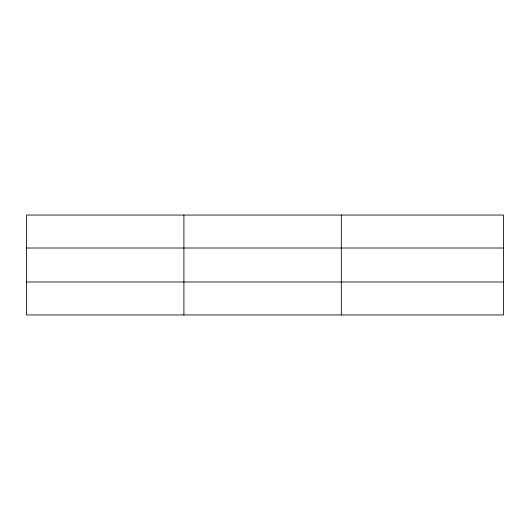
<?xml version="1.0" encoding="UTF-8"?>
<svg xmlns="http://www.w3.org/2000/svg" width="530" height="530" viewBox="0 0 530 530"><rect width="100%" height="100%" fill="white"/><g stroke="black" fill="none" stroke-linecap="round" stroke-linejoin="round"><path stroke-width="0.79" d="M183.91 215.048L183.91 314.952M341.32 215.048L341.32 314.952M503.5 281.986L503.5 314.952L26.5 314.952L26.5 215.048L503.5 215.048L503.5 281.986L26.5 281.986M26.5 248.013L503.5 248.013"/></g></svg>
